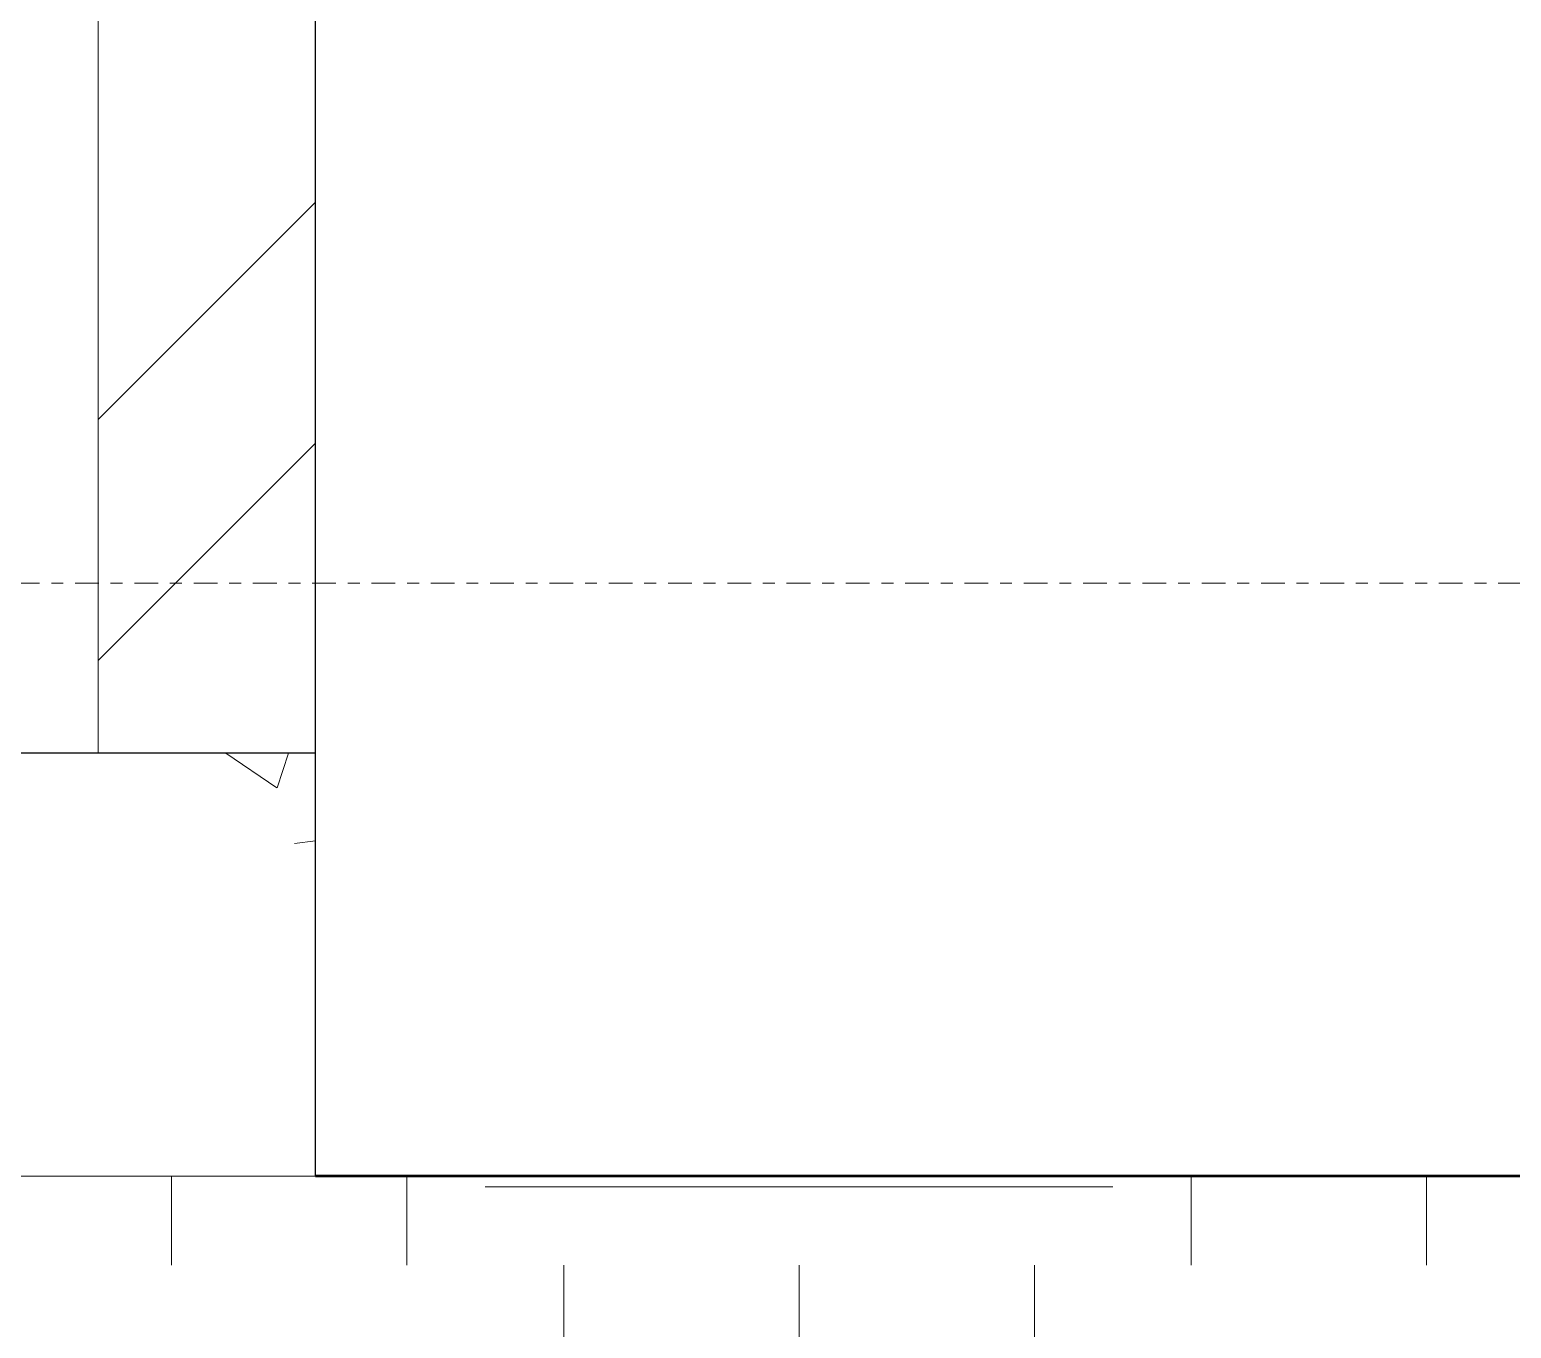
# Model space of a CAD drawing. Header units: millimetres. Extents: x 21429 to 43897, y 26965 to 37621.
# Drawn here: x 39436 to 40185, y 28513 to 29170 of the extents above; entities that cross this region are included whole.
import ezdxf

# ---------------------------------------------------------------- set-up
doc = ezdxf.new("R2010")
doc.units = ezdxf.units.MM
doc.linetypes.add('Centre', pattern=[30, 12, -6, 6, -6])
for name, color, linetype, lineweight in [('A-DETL', 90, 'Continuous', 9), ('A-DETL-GENF', 92, 'Continuous', 9), ('A-DETL-MEDM', 33, 'Continuous', 25), ('A-DETL-WIDE', 214, 'Continuous', 50), ('A-FLOR-LEVL', 51, 'Continuous', 9), ('A-WALL', 113, 'Continuous', 9), ('A-WALL-PATT', 111, 'Continuous', 25)]:
    doc.layers.add(name, color=color, linetype=linetype, lineweight=lineweight)

msp = doc.modelspace()

# ---------------------------------------------------------------- hatches: boundary and pattern name
at = {"layer": 'A-DETL-GENF'}
h = msp.add_hatch(dxfattribs=at)
h.set_pattern_fill('FP_6', color=55, style=0, pattern_type=2)
h.set_pattern_definition([(0, (33633.57, 18106.88), (317.5, 317.5), [317.5, -317.5]), (0, (33633.57, 18225.95), (317.5, 317.5), [317.5, -317.5]), (0, (33633.57, 18345), (317.5, 317.5), [317.5, -317.5]), (90, (33673.26, 18384.7), (-317.5, 317.5), [317.5, -317.5]), (90, (33792.32, 18384.7), (-317.5, 317.5), [317.5, -317.5]), (90, (33911.38, 18384.7), (-317.5, 317.5), [317.5, -317.5])])
h.paths.add_polyline_path([(36105.45, 27570.92), (41545.45, 27760.89), (41652.67, 27768.39), (41652.67, 29442.03), (41105.64, 29442.03), (41105.64, 27770), (40655.64, 27770), (40655.64, 28590), (28895.45, 28589), (28895.45, 28540), (27885.45, 28540), (27885.45, 28371.78), (27535.2, 28298.52), (27302.37, 29411.82), (27302.37, 29412.47), (26121.44, 29801.16), (26121.44, 28081.85), (31873.46, 28081.85), (33674.33, 27570.92), (35828.46, 27570.92)])
h = msp.add_hatch(dxfattribs=at)
h.set_pattern_fill('FP_5', style=0, pattern_type=2)
h.set_pattern_definition([(50, (33633.6, 18106.9), (728.737, -63.756), [76.2, -838.2]), (355, (33633.6, 18106.9), (-140.97, 764.228), [60.96, -670.56]), (100.451, (33694.3, 18101.6), (587.77, 700.467), [64.76, -712.36]), (46.184, (33633.6, 18310.1), (1084.316, -168.17), [114.3, -1257.3]), (96.636, (33723.9, 18296.1), (949.61, 989.71), [97.14, -1068.54]), (351.184, (33633.6, 18310.1), (949.62, 989.7), [91.44, -1005.84]), (21, (33735.2, 18259.3), (606.458, -409.06), [76.2, -838.2]), (326, (33735.2, 18259.3), (247.21, 736.753), [60.96, -670.56]), (71.451, (33785.7, 18225.2), (853.67, 327.685), [64.76, -712.36]), (37.5, (33633.57, 18106.88), (12.3547, 338.22), [33.528, -628.904, 33.528, -647.192, -673.1]), (37.5, (33633.57, 18106.88), (12.3547, 338.22), [-1343.152, 33.528, -639.572]), (7.5, (33633.57, 18106.9), (267.279, 400.722), [33.528, -354.584, 33.528, -613.664, -256.54]), (7.5, (33633.57, 18106.9), (267.279, 400.722), [-1035.304, 33.528, -223.012]), (327.5, (33407, 18106.88), (542.3633, -22.9153), [33.528, -220.472, 33.528, -1810.512]), (327.5, (33407, 18106.88), (542.3633, -22.9153), [-287.528, -758.952, 33.528, -1018.032]), (317.5, (33305.4, 18106.9), (592.517, 101.707), [33.528, -296.672, 33.528, -492.76, -746.76]), (317.5, (33305.4, 18106.9), (592.517, 101.707), [-856.488, 33.528, -713.232])])
h.paths.add_polyline_path([(27926.69, 28540), (28895.45, 28540), (28895.45, 28689), (28995.45, 28789), (34430.45, 28789), (34490.45, 28729), (34790.45, 28729), (34850.45, 28789), (39030.45, 28789), (39130.45, 28689), (39130.45, 28590), (39580.45, 28590), (39580.45, 28804), (39420.45, 28804), (39420.45, 28890), (28135.45, 28890), (28135.45, 28730), (27885.45, 28730), (27885.45, 28540)])
at = {"layer": 'A-WALL-PATT', "lineweight": 9}
h = msp.add_hatch(dxfattribs=at)
h.set_pattern_fill('FP_1', color=256, style=0, pattern_type=2)
h.set_pattern_definition([(45, (33633.57, 18106.9), (-251.447, 251.447), []), (45, (33633.57, 18487.9), (-251.447, 251.447), [])])
h.paths.add_polyline_path([(39470.45, 28804), (39580.45, 28804), (39580.45, 31890), (39470.45, 31890), (39470.45, 28962.68)])

# ---------------------------------------------------------------- linework, layer by layer
at = {"layer": 'A-DETL'}
msp.add_line((39580.45, 28590), (39130.45, 28590), dxfattribs=at)
at = {"layer": 'A-DETL-MEDM'}
for p, q in [((39580.45, 28804), (39420.45, 28804)), ((39580.45, 28590), (39580.45, 28804))]:
    msp.add_line(p, q, dxfattribs=at)
at = {"layer": 'A-DETL-WIDE'}
msp.add_line((40655.64, 28590), (39580.45, 28590), dxfattribs=at)
at = {"layer": 'A-FLOR-LEVL', "linetype": 'Centre'}
msp.add_line((21428.81, 28890), (43897.29, 28890), dxfattribs=at)
at = {"layer": 'A-WALL'}
msp.add_line((39470.45, 35827.41), (39470.45, 28804), dxfattribs=at)
at = {"layer": 'A-WALL', "lineweight": 25}
msp.add_line((39580.45, 28804), (39580.45, 35827.41), dxfattribs=at)

doc.saveas('drawing.dxf')
